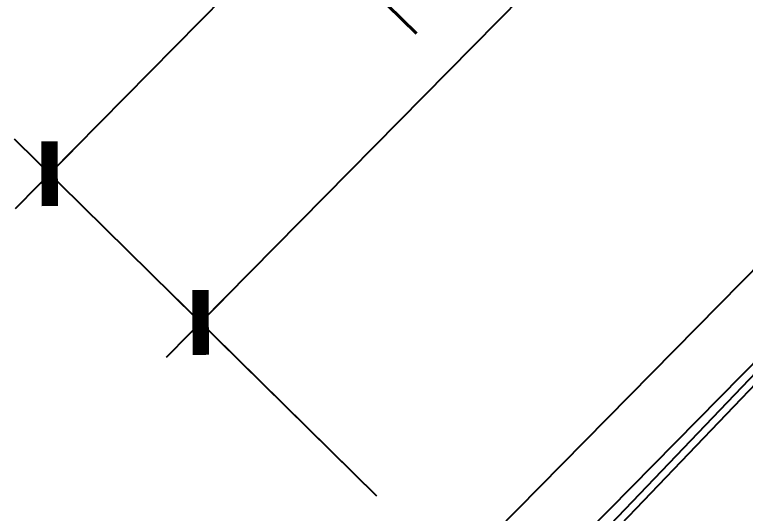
# Model space of a CAD drawing. Extents: x -357449 to -117302, y 127569 to 244935.
# Drawn here: x -255258 to -253026, y 220491 to 222015 of the extents above; entities that cross this region are included whole.
import ezdxf

# ---------------------------------------------------------------- set-up
doc = ezdxf.new("R2010")
doc.units = 0
doc.header["$MEASUREMENT"] = 0
doc.layers.get('0').update_dxf_attribs({"linetype": 'CONTINUOUS'})
doc.layers.get('DEFPOINTS').update_dxf_attribs({"linetype": 'CONTINUOUS'})
for name, color, linetype in [('1', 8, 'CONTINUOUS'), ('WALL', 1, 'CONTINUOUS'), ('WINDOWS', 4, 'CONTINUOUS')]:
    doc.layers.add(name, color=color, linetype=linetype)
doc.styles.add('DIM_FONT', font='SIMPLEX.shx', dxfattribs={"width": 0.8})
doc.dimstyles.get("Standard").update_dxf_attribs({"dimtxt": 375, "dimasz": 1, "dimexe": 150, "dimexo": 0, "dimgap": 200, "dimtad": 1, "dimdec": 0, "dimzin": 0, "dimdsep": 46, "dimtxsty": 'DIM_FONT', "dimblk1": '_DIMX', "dimblk2": '_DIMX', "dimsah": 1, "dimcen": 200, "dimclrd": 256, "dimclre": 256, "dimclrt": 4, "dimadec": 0, "dimazin": 0, "dimtfac": 1, "dimtdec": 0, "dimtix": 1, "dimtmove": 2, "dimatfit": 3, "dimldrblk": '_DIMX', "dimfxl": 0, "dimtolj": 1, "dimtzin": 0, "dimarcsym": 0})

# ---------------------------------------------------------------- blocks, each defined once
blk = doc.blocks.new('A$C6F5F30C6')
for p, q in [((0, 11.5), (600, 11.5)), ((69.2, 0), (530.8, 0))]:
    blk.add_line(p, q)
blk = doc.blocks.new('_DIMX')
blk.add_line((-150, 0), (150, 0))
at = {"const_width": 50}
blk.add_lwpolyline([(-70, -70), (70, 70)], dxfattribs=at)
blk = doc.blocks.new('*D453')
at = {"linetype": 'ByBlock'}
for p, q in [((-287345.1, 147819), (-288451.3, 148909.1)), ((-288345.1, 148803.1), (-291572.4, 145528)), ((-290573.8, 144542.5), (-291680, 145632.6))]:
    blk.add_line(p, q, dxfattribs=at)
at = {"layer": 'DEFPOINTS', "color": 0, "linetype": 'ByBlock'}
for p in [(-287345.1, 147819), (-291573.1, 145527.3), (-290573.8, 144542.5)]:
    blk.add_point(p, dxfattribs=at)
at = {"linetype": 'ByBlock'}
for p, rotation in [((-288344.4, 148803.8), 45.4212849041687), ((-291573.1, 145527.3), 225.4212849041687)]:
    blk.add_blockref('_DIMX', p, dxfattribs=dict(at, rotation=rotation))
at = {"color": 4, "linetype": 'ByBlock', "insert": (-290154.7, 147358.5), "char_height": 250, "attachment_point": 5, "rotation": 45.4213, "style": 'DIM_FONT'}
blk.add_mtext('\\A1;2300', dxfattribs=at)
blk = doc.blocks.new('*D454')
at = {"linetype": 'ByBlock'}
for p, q in [((-289077, 146830.5), (-289722.1, 147466.2)), ((-289615.9, 147360.2), (-291495.8, 145452.5)), ((-290958.3, 144921.4), (-291603.3, 145557.1))]:
    blk.add_line(p, q, dxfattribs=at)
at = {"layer": 'DEFPOINTS', "color": 0, "linetype": 'ByBlock'}
for p in [(-289077, 146830.5), (-291496.5, 145451.8), (-290958.3, 144921.4)]:
    blk.add_point(p, dxfattribs=at)
at = {"linetype": 'ByBlock'}
for p, rotation in [((-289615.2, 147360.9), 45.42128490416726), ((-291496.5, 145451.8), 225.4212849041673)]:
    blk.add_blockref('_DIMX', p, dxfattribs=dict(at, rotation=rotation))
at = {"color": 4, "linetype": 'ByBlock', "insert": (-290751.7, 146599.4), "char_height": 250, "attachment_point": 5, "rotation": 45.4213, "style": 'DIM_FONT'}
blk.add_mtext('\\A1;1340', dxfattribs=at)

msp = doc.modelspace()

# ---------------------------------------------------------------- linework, layer by layer
at = {"layer": 'WALL'}
for p, q in [((-253913.37, 220309.22), (-250825.06, 223443.28)), ((-253630.53, 220311.3), (-250682.6, 223302.91))]:
    msp.add_line(p, q, dxfattribs=at)

# ---------------------------------------------------------------- block references
at = {"layer": '1', "xscale": -2, "yscale": 2, "zscale": 2, "rotation": 226.2638547083331}
msp.add_blockref('A$C6F5F30C6', (-253576.39, 220313.63), dxfattribs=at)

# ---------------------------------------------------------------- dimensions: what is measured, and where the dimension line sits
at = {"layer": 'WINDOWS'}
for p1, distance, picture, middle, set_off in [((-250922.9, 223820.48), -1403.04, '*D453', (-253732.49, 223360.02), (36422.17, 76001.47)), ((-252270.31, 222453.1), -755.63, '*D454', (-253945.05, 222221.92), (36806.69, 75622.56))]:
    dim = msp.add_aligned_dim(p1=p1, p2=(-254151.58, 220543.96), distance=distance, dimstyle='Standard', override={"dimtxt": 250, "dimgap": 150, "dimlfac": 0.5, "dimblk": '_DIMX'}, dxfattribs=at)
    dim.commit()
    dim.dimension.update_dxf_attribs({"geometry": picture, "text_midpoint": middle, "insert": set_off})

doc.saveas('drawing.dxf')
